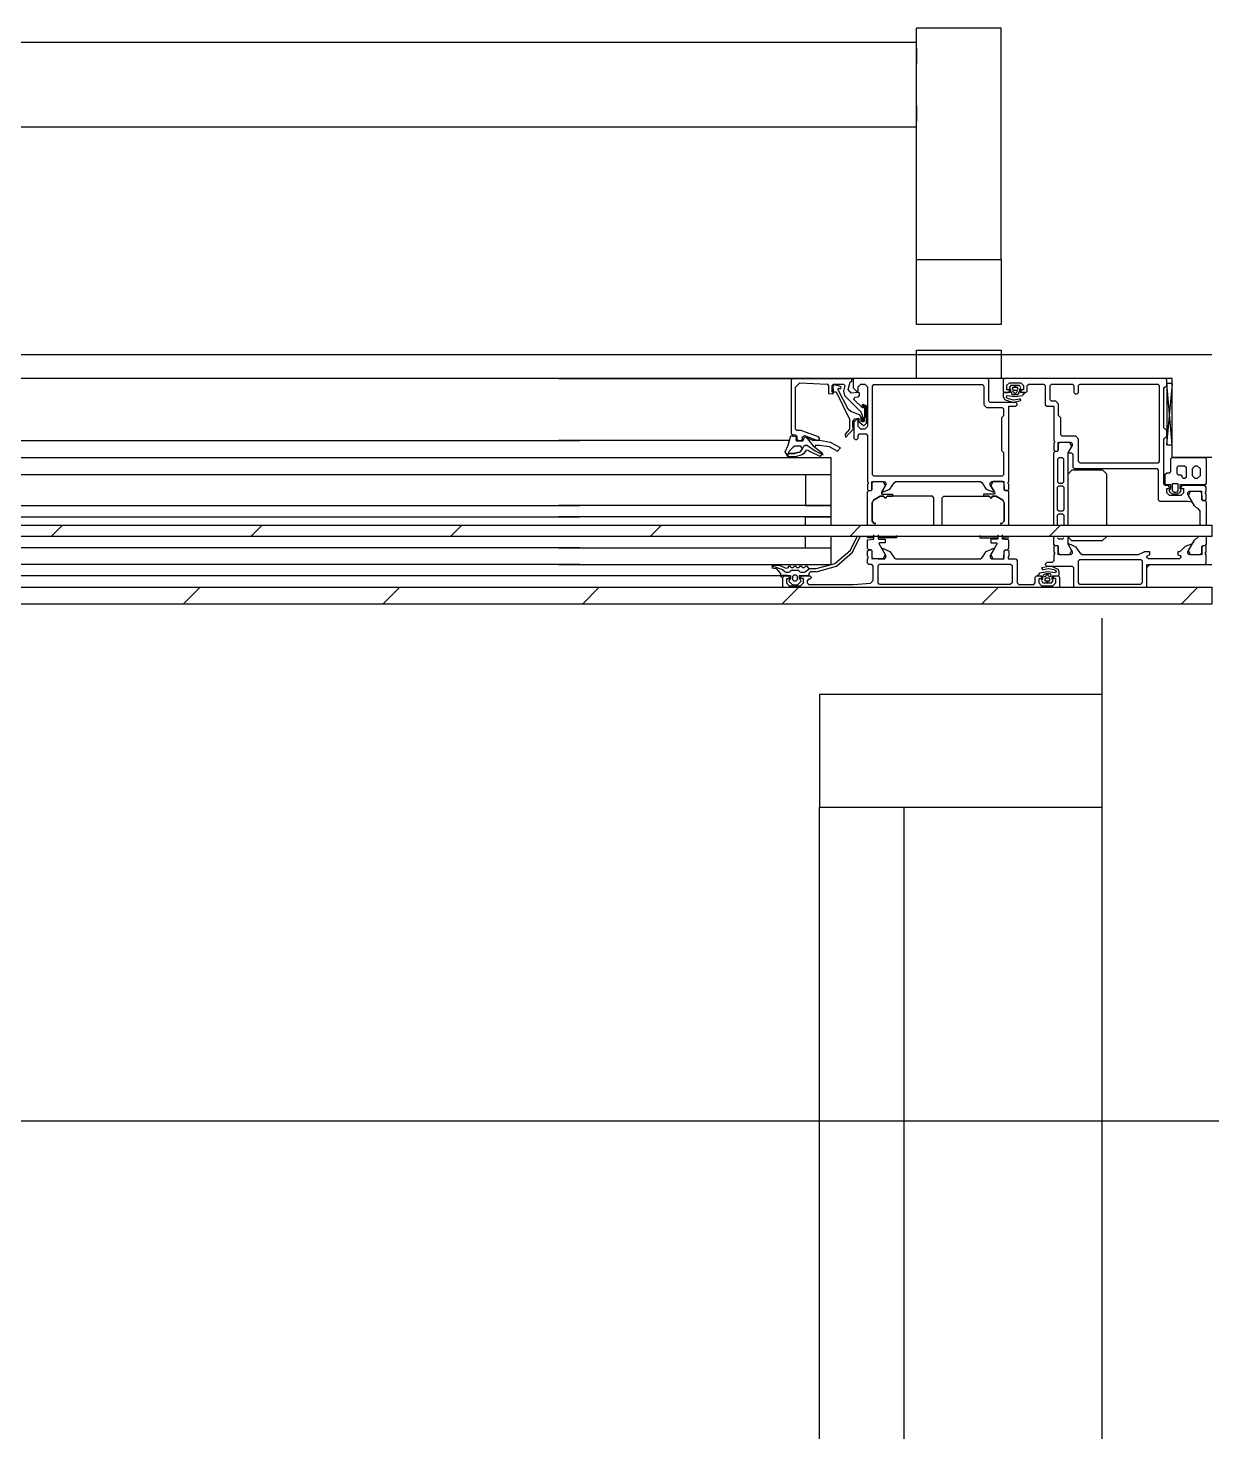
# Model space of a CAD drawing. Header units: metres. Extents: x 2.3 to 42.8, y 0.9 to 31.9.
# Drawn here: x 9.0521 to 9.2172, y 13.5045 to 13.7004 of the extents above; entities that cross this region are included whole.
import ezdxf

# ---------------------------------------------------------------- set-up
doc = ezdxf.new("R2010")
doc.units = ezdxf.units.M
for name, color, linetype in [('ARREDI', 9, 'Continuous'), ('INFISSI_VETRATE', 4, 'Continuous'), ('PARETI_STRUTTURE', 7, 'Continuous')]:
    doc.layers.add(name, color=color, linetype=linetype)

msp = doc.modelspace()

# ---------------------------------------------------------------- linework, layer by layer
at = {"layer": 'ARREDI'}
for points in [[(9.18782, 13.66804), (9.17601, 13.66804), (9.17601, 13.69832), (9.17601, 13.69945), (9.17601, 13.70014), (9.17601, 13.70038)], [(9.18782, 13.66805), (9.18782, 13.69833), (9.18782, 13.69944), (9.18782, 13.70015), (9.18782, 13.70038), (9.17602, 13.70038)], [(9.17601, 13.69839), (8.913, 13.69839)], [(9.18782, 13.68838), (9.18782, 13.68984), (9.18782, 13.69154), (9.18782, 13.69335), (9.18782, 13.69517), (9.18782, 13.69687), (9.18782, 13.69833), (9.18782, 13.69944)], [(9.17601, 13.6976), (9.17601, 13.69665), (9.17601, 13.69543)], [(9.17601, 13.68953), (9.17601, 13.68831), (9.17601, 13.68736)], [(8.91299, 13.68658), (9.17601, 13.68658)], [(9.17601, 13.65902), (9.17601, 13.66805)], [(9.18782, 13.66804), (9.18782, 13.65902)], [(9.18782, 13.65902), (9.17602, 13.65902)], [(9.17601, 13.6515), (9.17601, 13.65543)], [(9.17602, 13.65543), (9.18782, 13.65543), (9.18782, 13.6515)], [(9.21169, 13.6515), (8.57305, 13.6515)], [(9.18782, 13.6515), (9.17602, 13.6515)], [(8.9475, 13.64283), (9.12901, 13.64283)], [(8.9475, 13.64047), (9.12901, 13.64047)], [(8.9475, 13.6381), (9.12901, 13.6381)], [(8.9475, 13.63377), (9.12901, 13.63377)], [(8.9475, 13.63219), (9.12901, 13.63219)], [(9.12901, 13.62787), (8.94749, 13.62787)], [(9.12901, 13.62551), (8.94749, 13.62551)], [(9.12901, 13.62393), (8.94749, 13.62393)]]:
    msp.add_lwpolyline(points, dxfattribs=at)
at = {"layer": 'INFISSI_VETRATE'}
for points in [[(9.05531, 13.62945), (9.05688, 13.63102)], [(9.08316, 13.62945), (9.08472, 13.63102)], [(9.111, 13.62945), (9.11257, 13.63102)], [(9.13884, 13.62945), (9.14041, 13.63102)], [(9.16668, 13.62945), (9.16825, 13.63102)], [(9.19452, 13.62945), (9.19609, 13.63102)], [(9.07371, 13.62), (9.07607, 13.62236)], [(9.10155, 13.62), (9.10391, 13.62236)], [(9.12939, 13.62), (9.13175, 13.62236)], [(9.15723, 13.62), (9.15959, 13.62236)], [(9.18507, 13.62), (9.18743, 13.62236)], [(9.21291, 13.62), (9.21527, 13.62236)]]:
    msp.add_lwpolyline(points, dxfattribs=at)
at = {"layer": 'PARETI_STRUTTURE'}
for points in [[(8.56754, 13.65484), (9.21721, 13.65484)], [(9.15853, 13.6515), (9.1672, 13.6515), (8.91717, 13.6515)], [(9.15854, 13.6515), (8.92584, 13.6515), (8.91718, 13.6515)], [(9.12605, 13.6515), (9.15874, 13.6515), (9.15854, 13.6513)], [(9.15854, 13.6513), (9.15854, 13.64381)], [(9.16696, 13.6511), (9.167, 13.6511), (9.167, 13.65149), (9.15874, 13.65149)], [(9.15913, 13.65029), (9.15974, 13.65087)], [(9.15974, 13.65088), (9.16355, 13.65071)], [(9.16649, 13.64993), (9.16677, 13.65095)], [(9.16677, 13.65096), (9.16696, 13.6511)], [(9.1859, 13.6515), (9.16719, 13.6515), (9.16719, 13.65016), (9.16764, 13.64972), (9.16788, 13.64972), (9.16788, 13.65032)], [(9.1861, 13.6515), (9.1672, 13.6515)], [(9.1861, 13.6513), (9.18591, 13.65149)], [(9.1861, 13.64835), (9.1861, 13.6513)], [(9.18827, 13.6515), (9.18807, 13.6513)], [(9.18807, 13.6513), (9.18807, 13.64973)], [(9.21721, 13.64047), (9.21169, 13.64047), (9.21169, 13.6515), (9.18809, 13.6515)], [(9.21071, 13.6515), (9.18826, 13.6515)], [(9.18858, 13.65051), (9.18897, 13.6509)], [(9.18898, 13.6509), (9.19054, 13.6509)], [(9.19055, 13.6509), (9.19094, 13.65052)], [(9.21091, 13.6513), (9.21071, 13.65149)], [(9.21091, 13.65052), (9.21091, 13.65129)], [(9.15913, 13.64441), (9.15913, 13.65028)], [(9.16355, 13.65072), (9.16374, 13.65052)], [(9.16374, 13.65052), (9.16374, 13.64941)], [(9.16374, 13.6494), (9.16433, 13.64932)], [(9.16434, 13.64932), (9.16448, 13.64957), (9.16424, 13.64957), (9.16424, 13.65051)], [(9.16425, 13.65051), (9.16444, 13.65071)], [(9.16459, 13.65062), (9.16433, 13.65044)], [(9.16433, 13.65044), (9.16437, 13.64964), (9.1648, 13.64962), (9.16664, 13.64583), (9.16664, 13.64443)], [(9.16444, 13.65071), (9.16583, 13.65071)], [(9.16551, 13.65034), (9.16459, 13.65062)], [(9.16649, 13.64719), (9.16504, 13.65001)], [(9.16505, 13.65001), (9.16515, 13.65012)], [(9.16514, 13.65012), (9.16542, 13.65004)], [(9.16543, 13.65004), (9.16551, 13.65034)], [(9.16602, 13.65046), (9.16582, 13.6497)], [(9.16582, 13.6497), (9.16597, 13.64913)], [(9.16583, 13.65071), (9.16603, 13.65046)], [(9.16597, 13.64913), (9.16819, 13.6469)], [(9.1669, 13.64943), (9.16649, 13.64993)], [(9.16798, 13.64953), (9.1669, 13.64943)], [(9.16727, 13.64855), (9.1674, 13.64888)], [(9.16739, 13.64889), (9.16789, 13.64893)], [(9.16787, 13.65031), (9.16826, 13.6507)], [(9.16789, 13.64893), (9.16807, 13.64912)], [(9.16807, 13.64945), (9.16798, 13.64953)], [(9.16807, 13.64912), (9.16807, 13.64945)], [(9.16826, 13.65071), (9.16878, 13.65071)], [(9.16878, 13.65071), (9.16916, 13.65032)], [(9.16917, 13.65031), (9.16917, 13.64795)], [(9.16988, 13.65043), (9.17007, 13.65063)], [(9.16988, 13.63803), (9.16988, 13.65043)], [(9.17007, 13.65063), (9.1852, 13.65063)], [(9.18519, 13.65063), (9.18539, 13.65044)], [(9.18539, 13.65043), (9.18539, 13.64784)], [(9.18807, 13.64972), (9.18826, 13.64953)], [(9.18817, 13.64952), (9.18809, 13.64944)], [(9.1881, 13.64944), (9.1881, 13.64904), (9.18811, 13.64897)], [(9.18811, 13.64896), (9.18822, 13.64866)], [(9.18902, 13.64952), (9.18817, 13.64952)], [(9.18827, 13.64953), (9.18878, 13.64953)], [(9.18855, 13.6488), (9.18862, 13.6491)], [(9.18898, 13.64972), (9.18898, 13.64992), (9.18859, 13.64992), (9.18859, 13.65052)], [(9.18862, 13.64909), (9.18973, 13.64895), (9.19084, 13.64913)], [(9.18878, 13.64953), (9.18897, 13.64972)], [(9.18893, 13.65018), (9.18902, 13.65005)], [(9.18912, 13.65047), (9.18894, 13.65017)], [(9.1891, 13.6496), (9.18901, 13.64952)], [(9.18902, 13.65006), (9.1891, 13.64998)], [(9.1891, 13.64998), (9.1891, 13.64961)], [(9.18918, 13.6505), (9.18911, 13.65046)], [(9.19035, 13.6505), (9.18918, 13.6505)], [(9.18942, 13.64962), (9.18921, 13.64952), (9.18926, 13.64933)], [(9.18926, 13.64933), (9.18937, 13.64925)], [(9.18937, 13.64924), (9.18958, 13.64923), (9.18988, 13.64924), (9.1901, 13.64926)], [(9.18941, 13.65023), (9.18941, 13.64995)], [(9.19012, 13.65023), (9.18941, 13.65023)], [(9.18941, 13.64995), (9.18952, 13.64983)], [(9.18958, 13.64957), (9.18942, 13.64963)], [(9.18953, 13.64984), (9.19, 13.64984)], [(9.18995, 13.64957), (9.18976, 13.64924), (9.18958, 13.64957)], [(9.1901, 13.64962), (9.18995, 13.64956)], [(9.19, 13.64984), (9.19013, 13.64996)], [(9.19027, 13.64938), (9.19028, 13.64941), (9.19032, 13.64952), (9.1901, 13.64962)], [(9.1901, 13.64926), (9.19027, 13.64938)], [(9.19012, 13.64995), (9.19012, 13.65023)], [(9.19042, 13.65046), (9.19035, 13.6505)], [(9.19057, 13.65017), (9.19042, 13.65046)], [(9.19052, 13.64952), (9.19043, 13.64961)], [(9.19044, 13.64998), (9.19052, 13.65006)], [(9.19044, 13.6496), (9.19044, 13.64998)], [(9.19114, 13.64952), (9.19051, 13.64952)], [(9.19052, 13.65005), (9.19057, 13.65017)], [(9.19094, 13.65051), (9.19094, 13.64991), (9.19055, 13.64991), (9.19055, 13.64972)], [(9.19055, 13.64972), (9.19074, 13.64953)], [(9.19075, 13.64953), (9.19126, 13.64953)], [(9.19084, 13.64914), (9.19114, 13.64953)], [(9.19084, 13.64914), (9.19084, 13.64914)], [(9.19126, 13.64953), (9.19145, 13.64972)], [(9.19146, 13.65051), (9.19165, 13.65071)], [(9.19146, 13.64972), (9.19146, 13.65052)], [(9.19165, 13.65071), (9.19378, 13.65071)], [(9.19378, 13.65071), (9.19397, 13.65051)], [(9.19397, 13.65051), (9.19397, 13.64783)], [(9.19464, 13.65051), (9.19484, 13.6507)], [(9.19464, 13.6485), (9.19464, 13.6505)], [(9.19484, 13.65071), (9.19776, 13.65071)], [(9.19775, 13.65071), (9.19795, 13.65051)], [(9.19795, 13.65051), (9.19795, 13.64952)], [(9.19795, 13.64953), (9.19815, 13.64933)], [(9.19815, 13.64933), (9.19843, 13.64933)], [(9.19842, 13.64933), (9.19862, 13.64952)], [(9.19862, 13.65051), (9.19881, 13.6507)], [(9.19862, 13.64953), (9.19862, 13.65051)], [(9.19882, 13.65071), (9.20965, 13.65071)], [(9.20965, 13.65071), (9.20984, 13.65051)], [(9.20984, 13.65051), (9.20984, 13.63988)], [(9.21051, 13.65011), (9.21066, 13.65031)], [(9.21051, 13.64461), (9.21051, 13.65011)], [(9.21067, 13.65031), (9.21074, 13.65032)], [(9.21075, 13.65032), (9.2109, 13.65052)], [(9.21169, 13.64221), (9.21169, 13.65079), (9.2109, 13.65079), (9.2109, 13.64221), (9.21169, 13.64221), (9.2109, 13.65079)], [(9.21091, 13.64221), (9.2117, 13.65079)], [(9.16683, 13.64687), (9.16648, 13.64719)], [(9.16845, 13.64738), (9.16727, 13.64854)], [(9.16819, 13.64691), (9.16843, 13.64635)], [(9.16857, 13.64787), (9.1684, 13.64771)], [(9.1684, 13.6477), (9.16851, 13.64759)], [(9.16856, 13.64738), (9.16845, 13.64738)], [(9.16851, 13.64759), (9.16869, 13.64777)], [(9.16904, 13.64768), (9.16857, 13.64787)], [(9.16871, 13.64754), (9.16857, 13.64737)], [(9.16869, 13.64777), (9.16888, 13.64767)], [(9.16878, 13.64751), (9.16871, 13.64754)], [(9.16878, 13.64622), (9.16878, 13.64751)], [(9.16888, 13.64766), (9.16888, 13.64625)], [(9.16904, 13.64527), (9.16904, 13.64768)], [(9.16917, 13.64795), (9.16917, 13.64756)], [(9.16917, 13.64756), (9.16917, 13.64481)], [(9.18539, 13.64783), (9.18578, 13.64745)], [(9.18578, 13.64744), (9.18795, 13.64744)], [(9.1863, 13.64815), (9.1861, 13.64834)], [(9.18984, 13.64815), (9.1863, 13.64815)], [(9.18815, 13.64724), (9.18815, 13.64626), (9.18787, 13.64598), (9.18787, 13.64145), (9.18815, 13.64117), (9.18815, 13.63804)], [(9.18795, 13.64744), (9.18815, 13.64725)], [(9.18822, 13.64865), (9.18825, 13.64861), (9.18851, 13.64847), (9.18869, 13.64839), (9.1889, 13.64831), (9.18911, 13.64825), (9.18932, 13.64821), (9.18953, 13.6482)], [(9.18883, 13.64865), (9.18867, 13.64873), (9.18854, 13.64881)], [(9.18953, 13.64847), (9.18883, 13.64864)], [(9.18886, 13.645), (9.18886, 13.64764), (9.18984, 13.64764)], [(9.19035, 13.64861), (9.18953, 13.64847)], [(9.18953, 13.6482), (9.19057, 13.64841)], [(9.19004, 13.64795), (9.18984, 13.64815)], [(9.18984, 13.64764), (9.19003, 13.64783)], [(9.19004, 13.64783), (9.19004, 13.64795)], [(9.19045, 13.64865), (9.19035, 13.64861)], [(9.19057, 13.6484), (9.19045, 13.64865)], [(9.19397, 13.64783), (9.19417, 13.64764)], [(9.19417, 13.64764), (9.19516, 13.64764), (9.19516, 13.645)], [(9.19484, 13.64831), (9.19465, 13.6485)], [(9.19543, 13.64831), (9.19485, 13.64831)], [(9.19583, 13.64791), (9.19544, 13.6483)], [(9.19614, 13.64362), (9.19614, 13.64598), (9.19582, 13.6463), (9.19582, 13.64791)], [(9.16803, 13.64643), (9.16682, 13.64686)], [(9.16711, 13.64546), (9.1674, 13.64584)], [(9.16711, 13.64472), (9.16711, 13.64546)], [(9.16767, 13.64579), (9.16728, 13.6454)], [(9.16728, 13.64539), (9.16728, 13.64314)], [(9.1674, 13.64584), (9.16797, 13.64594), (9.16797, 13.64547)], [(9.16787, 13.6448), (9.16787, 13.64579), (9.16768, 13.64579)], [(9.16798, 13.64547), (9.16864, 13.64488)], [(9.16829, 13.64606), (9.16803, 13.64644)], [(9.16829, 13.64549), (9.16829, 13.64606)], [(9.16872, 13.64549), (9.16829, 13.64549)], [(9.16842, 13.64635), (9.16842, 13.6455)], [(9.16842, 13.6455), (9.16862, 13.6455)], [(9.16862, 13.64591), (9.16873, 13.64612)], [(9.16862, 13.6455), (9.16862, 13.64592)], [(9.16865, 13.64488), (9.16903, 13.64527)], [(9.16872, 13.64612), (9.16878, 13.64622)], [(9.16882, 13.64613), (9.16872, 13.64595)], [(9.16872, 13.64594), (9.16872, 13.64549)], [(9.16888, 13.64625), (9.16881, 13.64613)], [(9.18886, 13.64461), (9.18886, 13.645)], [(9.19516, 13.645), (9.19516, 13.64461)], [(9.15768, 13.64125), (9.15808, 13.64218), (9.15838, 13.64317)], [(9.15837, 13.64316), (9.15843, 13.64341)], [(9.15843, 13.64341), (9.15856, 13.64351)], [(9.15854, 13.64382), (9.15873, 13.64362)], [(9.15856, 13.6435), (9.15912, 13.64339)], [(9.15874, 13.64362), (9.15912, 13.64362)], [(9.15911, 13.64339), (9.15921, 13.64327)], [(9.15933, 13.64421), (9.15913, 13.64441)], [(9.15913, 13.64362), (9.15932, 13.64343)], [(9.15921, 13.64326), (9.15917, 13.6429)], [(9.15992, 13.64421), (9.15932, 13.64421)], [(9.15933, 13.64342), (9.15933, 13.64304)], [(9.15933, 13.64303), (9.15952, 13.64284)], [(9.15999, 13.6442), (9.15992, 13.64421)], [(9.15992, 13.64283), (9.16011, 13.64303)], [(9.16235, 13.64334), (9.15999, 13.6442)], [(9.16011, 13.64333), (9.16038, 13.64351)], [(9.16011, 13.64303), (9.16011, 13.64332)], [(9.1602, 13.64285), (9.16037, 13.64331)], [(9.16037, 13.64331), (9.16056, 13.64335)], [(9.16038, 13.64351), (9.16221, 13.64285)], [(9.16057, 13.64335), (9.16161, 13.6421), (9.16289, 13.64107)], [(9.16153, 13.64283), (9.16063, 13.64325)], [(9.16221, 13.64285), (9.16247, 13.64303)], [(9.16248, 13.64316), (9.16235, 13.64334)], [(9.16248, 13.64303), (9.16248, 13.64316)], [(9.16664, 13.64442), (9.16605, 13.64373)], [(9.16605, 13.64373), (9.16612, 13.64327)], [(9.16612, 13.64327), (9.16723, 13.64445)], [(9.16719, 13.64459), (9.16712, 13.64473)], [(9.16723, 13.64444), (9.16719, 13.6446)], [(9.16728, 13.64315), (9.16747, 13.64296)], [(9.16767, 13.64295), (9.16787, 13.64315)], [(9.16826, 13.64441), (9.16787, 13.6448)], [(9.16787, 13.64354), (9.16806, 13.64374)], [(9.16787, 13.64315), (9.16787, 13.64354)], [(9.16807, 13.64374), (9.16897, 13.64374)], [(9.16878, 13.64441), (9.16826, 13.64441)], [(9.16917, 13.6448), (9.16878, 13.64441)], [(9.16897, 13.64374), (9.16917, 13.64355)], [(9.16917, 13.64354), (9.16917, 13.63713)], [(9.18886, 13.64283), (9.18886, 13.64461)], [(9.19516, 13.64461), (9.19516, 13.64283)], [(9.19634, 13.64342), (9.19614, 13.64362)], [(9.19823, 13.64342), (9.19634, 13.64342)], [(9.19862, 13.64303), (9.19823, 13.64342)], [(9.19862, 13.63988), (9.19862, 13.64303)], [(9.21051, 13.64303), (9.21066, 13.64322)], [(9.21051, 13.63672), (9.21051, 13.64303)], [(9.21067, 13.64442), (9.21052, 13.64461)], [(9.21067, 13.64322), (9.21074, 13.64323)], [(9.21075, 13.6444), (9.21068, 13.64442)], [(9.21091, 13.64421), (9.21075, 13.6444)], [(9.21075, 13.64324), (9.2109, 13.64343)], [(9.21091, 13.64343), (9.21091, 13.64421)], [(9.15827, 13.64283), (9.12605, 13.64283)], [(9.1581, 13.64055), (9.15768, 13.64125)], [(9.15826, 13.64136), (9.15809, 13.64104)], [(9.159, 13.64055), (9.1581, 13.64055), (9.1581, 13.64104), (9.1581, 13.64102), (9.15896, 13.64102), (9.1581, 13.64102)], [(9.15882, 13.64192), (9.15826, 13.64136)], [(9.15901, 13.64202), (9.15882, 13.64192)], [(9.15895, 13.64102), (9.15906, 13.64103), (9.15895, 13.64102)], [(9.15987, 13.64202), (9.15901, 13.64202)], [(9.15968, 13.64122), (9.15905, 13.64104), (9.15968, 13.64122)], [(9.15916, 13.64291), (9.15928, 13.64277)], [(9.15928, 13.64278), (9.16009, 13.64278)], [(9.15952, 13.64283), (9.15991, 13.64283)], [(9.15968, 13.64122), (9.15987, 13.64134)], [(9.16009, 13.64168), (9.15986, 13.64202)], [(9.15987, 13.64134), (9.16009, 13.64168), (9.1603, 13.64205)], [(9.16009, 13.64278), (9.1602, 13.64286)], [(9.16063, 13.64146), (9.16022, 13.64098)], [(9.1603, 13.64205), (9.16048, 13.64216)], [(9.16048, 13.64216), (9.16073, 13.64216)], [(9.16096, 13.64142), (9.16063, 13.64146)], [(9.16073, 13.64216), (9.16082, 13.64214)], [(9.16082, 13.64214), (9.16185, 13.64139), (9.16299, 13.64081)], [(9.16111, 13.64127), (9.16096, 13.64142)], [(9.16257, 13.64058), (9.16111, 13.64128)], [(9.16247, 13.64283), (9.16154, 13.64283)], [(9.16186, 13.64186), (9.16198, 13.64221)], [(9.16199, 13.6422), (9.16247, 13.6422)], [(9.16539, 13.64182), (9.16402, 13.64257), (9.16247, 13.64284)], [(9.16247, 13.6422), (9.1638, 13.64198), (9.16499, 13.64133)], [(9.16289, 13.64107), (9.16257, 13.64059)], [(9.165, 13.64133), (9.16539, 13.64183)], [(9.16748, 13.64295), (9.16767, 13.64295)], [(9.18886, 13.64244), (9.18886, 13.64283)], [(9.18886, 13.63712), (9.18886, 13.64244)], [(9.19523, 13.64255), (9.19515, 13.64244)], [(9.19516, 13.64283), (9.19524, 13.64272)], [(9.19516, 13.64244), (9.19516, 13.64147)], [(9.19516, 13.64146), (9.19528, 13.64134)], [(9.19516, 13.64114), (9.19536, 13.64133)], [(9.19516, 13.63102), (9.19516, 13.64113)], [(9.19523, 13.64273), (9.19523, 13.64255)], [(9.19528, 13.64134), (9.19566, 13.64134)], [(9.19536, 13.64133), (9.19568, 13.64133)], [(9.19566, 13.64134), (9.19579, 13.64147)], [(9.19568, 13.64133), (9.1958, 13.64146)], [(9.19578, 13.64146), (9.19578, 13.64255), (9.19751, 13.6426)], [(9.19578, 13.64255), (9.19582, 13.64259)], [(9.1958, 13.6424), (9.19599, 13.64259)], [(9.1958, 13.64145), (9.1958, 13.6424)], [(9.19599, 13.64259), (9.19737, 13.64259)], [(9.19712, 13.64109), (9.19709, 13.64099)], [(9.19764, 13.64199), (9.19712, 13.64109)], [(9.19771, 13.6424), (9.19771, 13.64212), (9.19717, 13.64118)], [(9.19717, 13.64118), (9.19721, 13.64109)], [(9.19722, 13.6411), (9.19763, 13.6411)], [(9.19736, 13.64259), (9.19764, 13.642)], [(9.19752, 13.6426), (9.19771, 13.6424)], [(9.19764, 13.6411), (9.19783, 13.64091)], [(9.12605, 13.64046), (9.16405, 13.64046), (9.16405, 13.63101)], [(9.1581, 13.64055), (9.1581, 13.64055)], [(9.15913, 13.64057), (9.15899, 13.64055)], [(9.15999, 13.64082), (9.15913, 13.64057)], [(9.16022, 13.64097), (9.15999, 13.64082)], [(9.19586, 13.64043), (9.19567, 13.64024)], [(9.19567, 13.64023), (9.19567, 13.63708)], [(9.19637, 13.64043), (9.19586, 13.64043)], [(9.19657, 13.64023), (9.19638, 13.64043)], [(9.19657, 13.63708), (9.19657, 13.64024)], [(9.19709, 13.64099), (9.19709, 13.63102)], [(9.19783, 13.6409), (9.19783, 13.6391)], [(9.19783, 13.63909), (9.19803, 13.6389)], [(9.19882, 13.63968), (9.19862, 13.63988)], [(9.20965, 13.63968), (9.19881, 13.63968)], [(9.20984, 13.63988), (9.20965, 13.63969)], [(9.2115, 13.64029), (9.21169, 13.64047)], [(9.2115, 13.63852), (9.2115, 13.6403)], [(9.21169, 13.64047), (9.21622, 13.64047)], [(9.21236, 13.63909), (9.21254, 13.63929)], [(9.21236, 13.63819), (9.21236, 13.63909)], [(9.21254, 13.63929), (9.21342, 13.63929)], [(9.21341, 13.63929), (9.21362, 13.63912)], [(9.21362, 13.63913), (9.21362, 13.63767)], [(9.21449, 13.6389), (9.21488, 13.63929)], [(9.21488, 13.63929), (9.21516, 13.63929)], [(9.21516, 13.63929), (9.21555, 13.6389)], [(9.21622, 13.64047), (9.21642, 13.64029)], [(9.21642, 13.64029), (9.21642, 13.63686)], [(9.16051, 13.6381), (9.16051, 13.63376), (9.16405, 13.63376), (9.12605, 13.63376)], [(9.12605, 13.6381), (9.16405, 13.6381)], [(9.16917, 13.63712), (9.16925, 13.63701)], [(9.16979, 13.63599), (9.16979, 13.63707), (9.17153, 13.63713)], [(9.16979, 13.63708), (9.16983, 13.63712)], [(9.1698, 13.63692), (9.17, 13.63712)], [(9.17007, 13.63783), (9.16988, 13.63803)], [(9.17, 13.63712), (9.17137, 13.63712)], [(9.18795, 13.63783), (9.17008, 13.63783)], [(9.17137, 13.63712), (9.17165, 13.63652)], [(9.17153, 13.63712), (9.17173, 13.63693)], [(9.17292, 13.63699), (9.1731, 13.63713)], [(9.17311, 13.63712), (9.18491, 13.63712)], [(9.18492, 13.63712), (9.18511, 13.63699)], [(9.1863, 13.63693), (9.18649, 13.63712)], [(9.18666, 13.63712), (9.18638, 13.63652)], [(9.18649, 13.63712), (9.18819, 13.63712), (9.18823, 13.63599)], [(9.18803, 13.63712), (9.18665, 13.63712)], [(9.18815, 13.63803), (9.18795, 13.63784)], [(9.18822, 13.63692), (9.18803, 13.63712)], [(9.18819, 13.63712), (9.18823, 13.63708)], [(9.18878, 13.63702), (9.18886, 13.63713)], [(9.19768, 13.6387), (9.19709, 13.6381)], [(9.19709, 13.63811), (9.19709, 13.63103)], [(9.20197, 13.6387), (9.19768, 13.6387)], [(9.19803, 13.6389), (9.20953, 13.6389)], [(9.20256, 13.63811), (9.20198, 13.63871)], [(9.20256, 13.63102), (9.20256, 13.63811)], [(9.20953, 13.6389), (9.20972, 13.6387)], [(9.20973, 13.6387), (9.20973, 13.63456)], [(9.21071, 13.63813), (9.2109, 13.63831)], [(9.21071, 13.63677), (9.21071, 13.63813)], [(9.21091, 13.63831), (9.21134, 13.63831)], [(9.21134, 13.63831), (9.2115, 13.63851)], [(9.21254, 13.63799), (9.21236, 13.63819)], [(9.21286, 13.63799), (9.21254, 13.63799)], [(9.21307, 13.63783), (9.21286, 13.638)], [(9.21307, 13.63771), (9.21307, 13.63783)], [(9.21325, 13.63752), (9.21307, 13.63771)], [(9.21341, 13.63752), (9.21324, 13.63752)], [(9.21362, 13.63768), (9.21341, 13.63751)], [(9.21449, 13.63791), (9.21449, 13.6389)], [(9.21488, 13.63752), (9.21449, 13.63791)], [(9.21516, 13.63752), (9.21488, 13.63752)], [(9.21555, 13.63791), (9.21516, 13.63752)], [(9.21555, 13.6389), (9.21555, 13.63791)], [(9.16925, 13.63684), (9.16917, 13.63673)], [(9.16917, 13.63673), (9.16917, 13.636)], [(9.16917, 13.63599), (9.16929, 13.63587)], [(9.16917, 13.63566), (9.16936, 13.63586)], [(9.16917, 13.63102), (9.16917, 13.63566)], [(9.16925, 13.63702), (9.16925, 13.63684)], [(9.16929, 13.63587), (9.16968, 13.63587)], [(9.16937, 13.63586), (9.16969, 13.63586)], [(9.16967, 13.63587), (9.1698, 13.636)], [(9.16968, 13.63586), (9.16981, 13.63599)], [(9.1698, 13.63598), (9.1698, 13.63692)], [(9.17113, 13.63561), (9.1711, 13.63552)], [(9.1711, 13.63552), (9.1711, 13.63543)], [(9.1711, 13.63543), (9.17118, 13.63535)], [(9.17164, 13.63652), (9.17113, 13.63562)], [(9.17118, 13.63571), (9.17124, 13.63563)], [(9.17118, 13.63535), (9.17268, 13.63535)], [(9.17173, 13.63693), (9.17173, 13.63665), (9.17119, 13.63571)], [(9.17124, 13.63563), (9.17228, 13.63606), (9.17292, 13.63699)], [(9.17267, 13.63535), (9.17267, 13.63503)], [(9.18511, 13.63699), (9.18574, 13.63606), (9.18679, 13.63563)], [(9.18685, 13.63535), (9.18535, 13.63535)], [(9.18535, 13.63535), (9.18535, 13.63503)], [(9.18684, 13.63571), (9.1863, 13.63665), (9.1863, 13.63693)], [(9.18638, 13.63652), (9.18689, 13.63562)], [(9.18679, 13.63563), (9.18684, 13.63571)], [(9.18693, 13.63543), (9.18684, 13.63535)], [(9.1869, 13.63561), (9.18693, 13.63552)], [(9.18693, 13.63552), (9.18693, 13.63543)], [(9.18822, 13.63598), (9.18822, 13.63692)], [(9.18834, 13.63586), (9.18822, 13.63599)], [(9.18823, 13.63599), (9.18836, 13.63587)], [(9.18866, 13.63586), (9.18834, 13.63586)], [(9.18835, 13.63587), (9.18874, 13.63587)], [(9.18886, 13.63566), (9.18866, 13.63586)], [(9.18874, 13.63587), (9.18886, 13.636)], [(9.18886, 13.63673), (9.18877, 13.63684)], [(9.18878, 13.63684), (9.18878, 13.63702)], [(9.18886, 13.63599), (9.18886, 13.63673)], [(9.18886, 13.63102), (9.18886, 13.63566)], [(9.19567, 13.63708), (9.19586, 13.63689)], [(9.19567, 13.6363), (9.19586, 13.63649)], [(9.19567, 13.63319), (9.19567, 13.6363)], [(9.19586, 13.63689), (9.19638, 13.63689)], [(9.19586, 13.63649), (9.19638, 13.63649)], [(9.19637, 13.63689), (9.19657, 13.63708)], [(9.19637, 13.63649), (9.19657, 13.6363)], [(9.19657, 13.6363), (9.19657, 13.63319)], [(9.21071, 13.63653), (9.21051, 13.63671)], [(9.21083, 13.63665), (9.2107, 13.63676)], [(9.2111, 13.63653), (9.21071, 13.63653)], [(9.21115, 13.63665), (9.21083, 13.63665)], [(9.21091, 13.63555), (9.21091, 13.63615), (9.21129, 13.63615), (9.21129, 13.63634)], [(9.2113, 13.63516), (9.21091, 13.63555)], [(9.2113, 13.63634), (9.21111, 13.63653)], [(9.21146, 13.63664), (9.21115, 13.63665)], [(9.21126, 13.63586), (9.21134, 13.63604)], [(9.21144, 13.63555), (9.21126, 13.63585)], [(9.21287, 13.63516), (9.2113, 13.63516)], [(9.21135, 13.63604), (9.21146, 13.63615)], [(9.21178, 13.63535), (9.21143, 13.63555)], [(9.21146, 13.63616), (9.21146, 13.63664)], [(9.21173, 13.63579), (9.21173, 13.63685)], [(9.21173, 13.63685), (9.21244, 13.63685)], [(9.21193, 13.63559), (9.21173, 13.63578)], [(9.21236, 13.63535), (9.21178, 13.63535)], [(9.21224, 13.63559), (9.21193, 13.63559)], [(9.21244, 13.63579), (9.21225, 13.63559)], [(9.2127, 13.63555), (9.21236, 13.63535)], [(9.21244, 13.63685), (9.21244, 13.63578)], [(9.21288, 13.63586), (9.2127, 13.63555)], [(9.21303, 13.63665), (9.21272, 13.63664)], [(9.21272, 13.63664), (9.21272, 13.63615)], [(9.21272, 13.63615), (9.21281, 13.63604)], [(9.21281, 13.63603), (9.21288, 13.63587)], [(9.21287, 13.63634), (9.21287, 13.63614), (9.21326, 13.63614), (9.21326, 13.63555)], [(9.21307, 13.63653), (9.21288, 13.63634)], [(9.21327, 13.63555), (9.21288, 13.63516)], [(9.21626, 13.63665), (9.21302, 13.63665)], [(9.21622, 13.63653), (9.21307, 13.63653)], [(9.21386, 13.63556), (9.21405, 13.63576)], [(9.2144, 13.63434), (9.21386, 13.63529), (9.21386, 13.63556)], [(9.21394, 13.63514), (9.21422, 13.63574)], [(9.21477, 13.63371), (9.21395, 13.63514)], [(9.21406, 13.63576), (9.21575, 13.63576), (9.21579, 13.63462)], [(9.21422, 13.63574), (9.21559, 13.63574)], [(9.21559, 13.63574), (9.21578, 13.63555)], [(9.21575, 13.63576), (9.21579, 13.63572)], [(9.21578, 13.63555), (9.21578, 13.6346)], [(9.21642, 13.63634), (9.21622, 13.63653)], [(9.21642, 13.63686), (9.21625, 13.63665)], [(9.21634, 13.63564), (9.21642, 13.63575)], [(9.21634, 13.63546), (9.21634, 13.63564)], [(9.21642, 13.63535), (9.21634, 13.63546)], [(9.21642, 13.63575), (9.21642, 13.63633)], [(9.21642, 13.63462), (9.21642, 13.63536)], [(9.1698, 13.63157), (9.1698, 13.63416), (9.1698, 13.63157)], [(9.17153, 13.63492), (9.17153, 13.63484), (9.17153, 13.63492)], [(9.17177, 13.63484), (9.17177, 13.63492), (9.17177, 13.63484)], [(9.17822, 13.63504), (9.17189, 13.63504), (9.17267, 13.63504)], [(9.17842, 13.63484), (9.17823, 13.63504)], [(9.17842, 13.63102), (9.17842, 13.63484)], [(9.1796, 13.63484), (9.1798, 13.63504)], [(9.1796, 13.63102), (9.1796, 13.63484)], [(9.1798, 13.63504), (9.18613, 13.63504), (9.18536, 13.63504)], [(9.18626, 13.63484), (9.18626, 13.63492), (9.18626, 13.63484)], [(9.18649, 13.63492), (9.18649, 13.63484), (9.18649, 13.63492)], [(9.18823, 13.63157), (9.18823, 13.63416), (9.18823, 13.63157)], [(9.19586, 13.63299), (9.19567, 13.63318)], [(9.19657, 13.63319), (9.19638, 13.63299)], [(9.20973, 13.63456), (9.20992, 13.63437)], [(9.20992, 13.63437), (9.21384, 13.63437)], [(9.21384, 13.63437), (9.21391, 13.63436)], [(9.21391, 13.63436), (9.21435, 13.63426)], [(9.21435, 13.63426), (9.21441, 13.63435)], [(9.215, 13.63348), (9.21477, 13.63371)], [(9.21535, 13.63329), (9.215, 13.63348)], [(9.21555, 13.63295), (9.21534, 13.63329)], [(9.21578, 13.6346), (9.2159, 13.63448)], [(9.2158, 13.63462), (9.21591, 13.6345)], [(9.2159, 13.63448), (9.21622, 13.63448)], [(9.21591, 13.6345), (9.2163, 13.6345)], [(9.21622, 13.63448), (9.21641, 13.63429)], [(9.2163, 13.6345), (9.21643, 13.63463)], [(9.21642, 13.63429), (9.21642, 13.63102)], [(9.16051, 13.63102), (9.16051, 13.63219), (9.16405, 13.63219), (9.12605, 13.63219)], [(9.17035, 13.63126), (9.17011, 13.63126), (9.17035, 13.63126)], [(9.18767, 13.63126), (9.18791, 13.63126), (9.18767, 13.63126)], [(9.19567, 13.6324), (9.19586, 13.63259)], [(9.19567, 13.63102), (9.19567, 13.6324)], [(9.19637, 13.63299), (9.19586, 13.63299)], [(9.19586, 13.6326), (9.19638, 13.6326)], [(9.19637, 13.6326), (9.19657, 13.6324)], [(9.19657, 13.6324), (9.19657, 13.63102)], [(9.21555, 13.63102), (9.21555, 13.63295)], [(8.90221, 13.63102), (9.2172, 13.63102)], [(9.21721, 13.62945), (8.90222, 13.62945)], [(9.16405, 13.62945), (9.16405, 13.6255), (9.12605, 13.6255)], [(9.16051, 13.62786), (9.16051, 13.62944)], [(9.16771, 13.62945), (9.16672, 13.62745)], [(9.16708, 13.62727), (9.16815, 13.62945)], [(9.16917, 13.62776), (9.16917, 13.6289), (9.16918, 13.62894), (9.16921, 13.62897), (9.16925, 13.62897), (9.16996, 13.62904), (9.17, 13.62905), (9.17003, 13.62908), (9.17003, 13.62912), (9.17003, 13.62966)], [(9.16997, 13.62931), (9.16995, 13.62927), (9.16993, 13.62924), (9.16988, 13.62923), (9.16925, 13.62923), (9.1692, 13.62924), (9.16918, 13.62927), (9.16918, 13.62931)], [(9.17067, 13.62966), (9.17067, 13.62915), (9.17068, 13.62911), (9.17071, 13.62908), (9.17075, 13.62907), (9.17157, 13.62907), (9.17161, 13.62907), (9.17164, 13.62904), (9.17165, 13.629), (9.17165, 13.62864), (9.17164, 13.62859), (9.17161, 13.62857), (9.17157, 13.62857), (9.17082, 13.62857)], [(9.17319, 13.62923), (9.17081, 13.62923), (9.17077, 13.62924), (9.17074, 13.62927), (9.17073, 13.62931)], [(9.17319, 13.62955), (9.17319, 13.62923)], [(9.18484, 13.62955), (9.18484, 13.62923)], [(9.18484, 13.62923), (9.18721, 13.62923), (9.18726, 13.62924), (9.18728, 13.62927), (9.1873, 13.62931)], [(9.18736, 13.62966), (9.18736, 13.62915), (9.18735, 13.62911), (9.18732, 13.62908), (9.18728, 13.62907), (9.18646, 13.62907), (9.18641, 13.62907), (9.18639, 13.62904), (9.18637, 13.629), (9.18637, 13.62864), (9.18639, 13.62859), (9.18641, 13.62857), (9.18646, 13.62857), (9.18721, 13.62857)], [(9.18886, 13.62776), (9.18886, 13.6289), (9.18884, 13.62894), (9.18881, 13.62897), (9.18877, 13.62897), (9.18806, 13.62904), (9.18802, 13.62905), (9.188, 13.62908), (9.188, 13.62912), (9.188, 13.62966)], [(9.18806, 13.62931), (9.18807, 13.62927), (9.1881, 13.62924), (9.18814, 13.62923), (9.18878, 13.62923), (9.18882, 13.62924), (9.18885, 13.62927), (9.18886, 13.62931)], [(9.19516, 13.62835), (9.19516, 13.62945)], [(9.19657, 13.62925), (9.19638, 13.62905)], [(9.19709, 13.62945), (9.19709, 13.62849)], [(9.19709, 13.62945), (9.19767, 13.62885)], [(9.20197, 13.62886), (9.20255, 13.62945)], [(9.215, 13.62915), (9.21535, 13.62935)], [(9.21642, 13.62945), (9.21642, 13.62835)], [(9.21721, 13.63102), (9.21721, 13.62945)], [(9.12605, 13.62786), (9.16405, 13.62786)], [(9.16673, 13.62744), (9.16463, 13.62562), (9.16195, 13.62491)], [(9.16937, 13.62756), (9.16917, 13.62775)], [(9.16917, 13.62743), (9.16929, 13.62754)], [(9.16917, 13.62669), (9.16917, 13.62743)], [(9.16929, 13.62755), (9.16968, 13.62755)], [(9.16968, 13.62756), (9.16937, 13.62756)], [(9.16967, 13.62755), (9.1698, 13.62744)], [(9.1698, 13.62744), (9.16968, 13.62755)], [(9.16979, 13.62743), (9.16979, 13.62635), (9.17153, 13.62629)], [(9.1698, 13.6265), (9.1698, 13.62744)], [(9.17082, 13.62856), (9.17075, 13.62844)], [(9.17076, 13.62844), (9.17164, 13.6269)], [(9.17118, 13.62771), (9.17124, 13.6278)], [(9.17173, 13.62649), (9.17173, 13.62677), (9.17119, 13.62772)], [(9.17124, 13.62779), (9.17228, 13.62736), (9.17292, 13.62643)], [(9.18511, 13.62643), (9.18574, 13.62736), (9.18679, 13.6278)], [(9.18684, 13.62771), (9.1863, 13.62677), (9.1863, 13.62649)], [(9.18727, 13.62844), (9.18638, 13.6269)], [(9.18649, 13.6263), (9.18819, 13.6263), (9.18823, 13.62744)], [(9.18679, 13.62779), (9.18684, 13.62771)], [(9.1872, 13.62856), (9.18727, 13.62844)], [(9.18822, 13.62744), (9.18835, 13.62755)], [(9.18822, 13.6265), (9.18822, 13.62744)], [(9.18823, 13.62743), (9.18836, 13.62754)], [(9.18834, 13.62756), (9.18866, 13.62756)], [(9.18835, 13.62755), (9.18874, 13.62755)], [(9.18866, 13.62756), (9.18885, 13.62775)], [(9.18874, 13.62755), (9.18886, 13.62744)], [(9.18886, 13.62743), (9.18886, 13.6267)], [(9.19528, 13.62814), (9.19515, 13.62803)], [(9.19536, 13.62815), (9.19516, 13.62835)], [(9.19516, 13.62802), (9.19516, 13.62729)], [(9.19566, 13.62814), (9.19527, 13.62814)], [(9.19568, 13.62815), (9.19536, 13.62815)], [(9.19578, 13.62802), (9.19565, 13.62813)], [(9.19586, 13.62905), (9.19567, 13.62925)], [(9.19579, 13.62803), (9.19567, 13.62815)], [(9.19752, 13.62689), (9.19578, 13.62693), (9.19578, 13.62803)], [(9.19579, 13.62709), (9.19579, 13.62803)], [(9.19637, 13.62905), (9.19586, 13.62905)], [(9.19709, 13.62849), (9.19712, 13.62839)], [(9.19711, 13.62839), (9.19763, 13.62749)], [(9.19722, 13.62838), (9.19717, 13.6283)], [(9.19717, 13.6283), (9.19771, 13.62736), (9.19771, 13.62708)], [(9.19891, 13.62702), (9.19827, 13.62795), (9.19723, 13.62839)], [(9.19763, 13.62749), (9.19736, 13.6269)], [(9.19768, 13.62886), (9.20197, 13.62886)], [(9.21282, 13.62738), (9.21266, 13.62729)], [(9.21435, 13.62838), (9.21346, 13.62806), (9.21282, 13.62738)], [(9.21386, 13.62708), (9.21386, 13.62736), (9.2144, 13.62831)], [(9.21394, 13.62749), (9.21476, 13.62892)], [(9.21422, 13.62689), (9.21394, 13.62749)], [(9.2158, 13.62802), (9.2158, 13.62694), (9.21406, 13.62688)], [(9.2144, 13.6283), (9.21435, 13.62839)], [(9.21477, 13.62892), (9.21501, 13.62915)], [(9.21578, 13.62803), (9.21578, 13.62709)], [(9.2159, 13.62815), (9.21579, 13.62804)], [(9.21591, 13.62814), (9.2158, 13.62801)], [(9.21622, 13.62815), (9.2159, 13.62815)], [(9.2163, 13.62814), (9.21591, 13.62814)], [(9.21642, 13.62835), (9.21622, 13.62815)], [(9.21642, 13.62802), (9.21629, 13.62815)], [(9.21642, 13.62728), (9.21642, 13.62802)], [(9.15578, 13.62536), (9.15589, 13.6253)], [(9.15588, 13.62539), (9.15585, 13.62509)], [(9.15693, 13.62539), (9.15587, 13.62539)], [(9.15783, 13.62497), (9.15693, 13.62539)], [(9.16199, 13.62452), (9.16486, 13.6253), (9.16708, 13.62727)], [(9.16925, 13.62658), (9.16917, 13.6267)], [(9.16917, 13.6263), (9.16925, 13.62641)], [(9.16917, 13.62571), (9.16917, 13.6263)], [(9.16937, 13.62551), (9.16917, 13.6257)], [(9.16925, 13.6264), (9.16925, 13.62659)], [(9.16976, 13.62551), (9.16937, 13.62551)], [(9.16996, 13.62531), (9.16976, 13.62551)], [(9.16979, 13.62634), (9.16983, 13.6263)], [(9.17, 13.6263), (9.16981, 13.6265)], [(9.17137, 13.6263), (9.16999, 13.6263)], [(9.17067, 13.62539), (9.17086, 13.62559)], [(9.17067, 13.62295), (9.17067, 13.6254)], [(9.17086, 13.62559), (9.18913, 13.62559)], [(9.17164, 13.6269), (9.17137, 13.62631)], [(9.17153, 13.6263), (9.17173, 13.62649)], [(9.17292, 13.62643), (9.1731, 13.6263)], [(9.17311, 13.6263), (9.18493, 13.6263)], [(9.18492, 13.6263), (9.1851, 13.62644)], [(9.1863, 13.62649), (9.18649, 13.6263)], [(9.18638, 13.6269), (9.18666, 13.62631)], [(9.18666, 13.6263), (9.18803, 13.6263)], [(9.18803, 13.6263), (9.18822, 13.6265)], [(9.18819, 13.6263), (9.18823, 13.62634)], [(9.18886, 13.62669), (9.18877, 13.62658)], [(9.18878, 13.62658), (9.18878, 13.6264)], [(9.18878, 13.6264), (9.18886, 13.62629)], [(9.18886, 13.6263), (9.18984, 13.6263)], [(9.18913, 13.62559), (9.18933, 13.62539)], [(9.18933, 13.62539), (9.18933, 13.62295)], [(9.18984, 13.6263), (9.19003, 13.6261)], [(9.19004, 13.6261), (9.19004, 13.62295)], [(9.19397, 13.62563), (9.19397, 13.62552)], [(9.19397, 13.62551), (9.19417, 13.62531)], [(9.19417, 13.62582), (9.19398, 13.62563)], [(9.19496, 13.62582), (9.19417, 13.62582)], [(9.19516, 13.62602), (9.19496, 13.62583)], [(9.19523, 13.627), (9.19515, 13.62688)], [(9.19516, 13.62728), (9.19524, 13.62717)], [(9.19516, 13.62689), (9.19516, 13.62603)], [(9.19523, 13.62717), (9.19523, 13.62699)], [(9.19583, 13.62689), (9.19578, 13.62693)], [(9.19599, 13.62689), (9.1958, 13.62709)], [(9.19736, 13.62689), (9.19598, 13.62689)], [(9.19771, 13.62708), (9.19752, 13.62689)], [(9.19858, 13.62602), (9.19878, 13.62622)], [(9.19858, 13.62295), (9.19858, 13.62602)], [(9.19878, 13.62622), (9.20728, 13.62622)], [(9.19909, 13.62689), (9.19891, 13.62703)], [(9.20692, 13.62689), (9.19909, 13.62689)], [(9.20701, 13.62691), (9.20693, 13.62689)], [(9.20771, 13.62726), (9.20701, 13.62691)], [(9.20728, 13.62622), (9.20748, 13.62602)], [(9.20748, 13.62602), (9.20748, 13.62295)], [(9.2078, 13.62728), (9.20772, 13.62727)], [(9.20854, 13.62728), (9.20781, 13.62728)], [(9.20815, 13.62662), (9.20829, 13.6268)], [(9.20815, 13.62649), (9.20815, 13.62662)], [(9.20835, 13.6263), (9.20815, 13.62649)], [(9.20815, 13.62512), (9.20854, 13.62551)], [(9.20815, 13.62236), (9.20815, 13.62551), (9.21721, 13.62551)], [(9.20828, 13.62681), (9.20855, 13.62689)], [(9.21268, 13.6263), (9.20834, 13.6263)], [(9.20854, 13.62689), (9.20854, 13.62728)], [(9.20854, 13.62551), (9.21622, 13.62551)], [(9.21265, 13.62728), (9.21248, 13.62728)], [(9.21248, 13.62728), (9.21248, 13.62689)], [(9.21248, 13.62689), (9.21274, 13.6268)], [(9.21288, 13.62649), (9.21268, 13.6263)], [(9.21274, 13.62681), (9.21288, 13.62663)], [(9.21288, 13.62662), (9.21288, 13.6265)], [(9.21406, 13.62689), (9.21386, 13.62708)], [(9.21559, 13.62689), (9.21421, 13.62689)], [(9.21578, 13.62709), (9.21559, 13.62689)], [(9.2158, 13.62694), (9.21575, 13.62689)], [(9.21622, 13.62551), (9.21642, 13.6257)], [(9.21634, 13.62717), (9.21642, 13.62729)], [(9.21634, 13.627), (9.21634, 13.62718)], [(9.21642, 13.62689), (9.21634, 13.627)], [(9.21642, 13.62571), (9.21642, 13.62689)], [(9.15709, 13.62394), (9.12605, 13.62394)], [(9.15584, 13.62508), (9.15641, 13.62497)], [(9.15589, 13.6253), (9.15625, 13.62522)], [(9.15625, 13.62522), (9.15729, 13.62485)], [(9.15641, 13.62497), (9.15705, 13.62426)], [(9.15705, 13.62426), (9.15709, 13.62385)], [(9.15708, 13.62384), (9.15724, 13.6237)], [(9.15724, 13.6237), (9.15724, 13.62402), (9.15803, 13.62402)], [(9.15729, 13.62484), (9.15769, 13.62449)], [(9.15736, 13.62374), (9.15755, 13.62393)], [(9.15736, 13.62236), (9.15736, 13.62373)], [(9.15755, 13.62394), (9.15807, 13.62394)], [(9.15769, 13.62449), (9.15782, 13.62445)], [(9.15782, 13.62445), (9.15821, 13.62445)], [(9.1581, 13.62508), (9.15783, 13.62498)], [(9.15826, 13.62374), (9.15826, 13.62354), (9.15787, 13.62354), (9.15787, 13.62295)], [(9.15803, 13.62401), (9.15842, 13.62401)], [(9.15807, 13.62394), (9.15826, 13.62374)], [(9.1581, 13.62523), (9.1581, 13.62508)], [(9.15842, 13.62527), (9.15811, 13.62523)], [(9.15826, 13.62338), (9.15818, 13.62317)], [(9.15821, 13.62445), (9.15838, 13.62454)], [(9.1583, 13.62338), (9.15826, 13.62338)], [(9.15842, 13.6235), (9.1583, 13.62338)], [(9.15838, 13.62455), (9.15843, 13.62463)], [(9.1585, 13.62504), (9.15842, 13.62527)], [(9.15842, 13.62401), (9.15842, 13.6235)], [(9.15843, 13.62462), (9.1586, 13.62472)], [(9.15881, 13.62504), (9.1585, 13.62504)], [(9.1586, 13.62472), (9.15948, 13.62472)], [(9.15874, 13.6239), (9.15893, 13.62409)], [(9.15874, 13.62338), (9.15874, 13.6239)], [(9.15893, 13.62319), (9.15874, 13.62338)], [(9.1589, 13.62527), (9.15881, 13.62504)], [(9.1592, 13.62527), (9.1589, 13.62527)], [(9.15893, 13.62409), (9.15917, 13.62409)], [(9.15917, 13.62409), (9.15936, 13.6239)], [(9.15936, 13.62338), (9.15917, 13.62319)], [(9.15929, 13.62504), (9.15921, 13.62527)], [(9.1596, 13.62504), (9.15929, 13.62504)], [(9.15936, 13.6239), (9.15936, 13.62338)], [(9.15948, 13.62472), (9.15965, 13.62463)], [(9.15968, 13.62527), (9.1596, 13.62504)], [(9.15965, 13.62462), (9.15969, 13.62454)], [(9.1598, 13.62338), (9.15967, 13.62351)], [(9.15999, 13.62527), (9.15968, 13.62527)], [(9.15968, 13.6235), (9.15968, 13.62402)], [(9.15968, 13.62401), (9.16007, 13.62401)], [(9.1597, 13.62455), (9.15987, 13.62445)], [(9.15984, 13.62338), (9.1598, 13.62338)], [(9.15984, 13.62374), (9.16003, 13.62393)], [(9.16023, 13.62295), (9.16023, 13.62355), (9.15984, 13.62355), (9.15984, 13.62374)], [(9.15992, 13.62318), (9.15984, 13.62339)], [(9.15987, 13.62445), (9.16034, 13.62445)], [(9.16008, 13.62504), (9.16, 13.62527)], [(9.16003, 13.62394), (9.16113, 13.62394)], [(9.16007, 13.62401), (9.16091, 13.62401)], [(9.16038, 13.62504), (9.16008, 13.62504)], [(9.16035, 13.62445), (9.16047, 13.62449)], [(9.16047, 13.62527), (9.16039, 13.62504)], [(9.16076, 13.62531), (9.16047, 13.62527)], [(9.16047, 13.62449), (9.16102, 13.62492)], [(9.16094, 13.62346), (9.16075, 13.62327)], [(9.16195, 13.62492), (9.16102, 13.62492), (9.16077, 13.62531)], [(9.1609, 13.62401), (9.16103, 13.62412)], [(9.16114, 13.62346), (9.16094, 13.62346)], [(9.16102, 13.62433), (9.16121, 13.62452)], [(9.16102, 13.62413), (9.16102, 13.62433)], [(9.16114, 13.62394), (9.16133, 13.62374)], [(9.16133, 13.62366), (9.16114, 13.62346)], [(9.16122, 13.62453), (9.16198, 13.62453)], [(9.16133, 13.62374), (9.16133, 13.62365)], [(9.16996, 13.62332), (9.16996, 13.62532)], [(9.19256, 13.62374), (9.19275, 13.62393)], [(9.19256, 13.62295), (9.19256, 13.62374)], [(9.19275, 13.62394), (9.19327, 13.62394)], [(9.19317, 13.62432), (9.19288, 13.62394)], [(9.19288, 13.62394), (9.1935, 13.62394)], [(9.19346, 13.62374), (9.19346, 13.62354), (9.19307, 13.62354), (9.19307, 13.62295)], [(9.19539, 13.62437), (9.19428, 13.62451), (9.19317, 13.62433)], [(9.19317, 13.62433), (9.19317, 13.62433)], [(9.19327, 13.62394), (9.19346, 13.62374)], [(9.19448, 13.62526), (9.19344, 13.62506)], [(9.19344, 13.62506), (9.19357, 13.62481)], [(9.1935, 13.62341), (9.19344, 13.6233)], [(9.19357, 13.62349), (9.19349, 13.6234)], [(9.1935, 13.62394), (9.19358, 13.62386)], [(9.19356, 13.62481), (9.19366, 13.62485)], [(9.19357, 13.62386), (9.19357, 13.62349)], [(9.19366, 13.62485), (9.19448, 13.62499)], [(9.19374, 13.62408), (9.19373, 13.62405), (9.19369, 13.62394), (9.19391, 13.62384)], [(9.19391, 13.6242), (9.19374, 13.62408)], [(9.19401, 13.62363), (9.19389, 13.6235)], [(9.19389, 13.62351), (9.19389, 13.62323)], [(9.19464, 13.62422), (9.19444, 13.62423), (9.19413, 13.62423), (9.19391, 13.6242)], [(9.19391, 13.62384), (9.19406, 13.6239)], [(9.19448, 13.62363), (9.19401, 13.62363)], [(9.19406, 13.62389), (9.19425, 13.62422), (9.19443, 13.62389)], [(9.19417, 13.62531), (9.19771, 13.62531)], [(9.19444, 13.62389), (9.19459, 13.62384)], [(9.19448, 13.62499), (9.19518, 13.62482)], [(9.1946, 13.62351), (9.19448, 13.62363)], [(9.19579, 13.62481), (9.19576, 13.62485), (9.1955, 13.62499), (9.19532, 13.62507), (9.19511, 13.62516), (9.19492, 13.62521), (9.19469, 13.62525), (9.19449, 13.62527)], [(9.19459, 13.62384), (9.1948, 13.62394), (9.19476, 13.62413)], [(9.1946, 13.62323), (9.1946, 13.62351)], [(9.19475, 13.62413), (9.19464, 13.62421)], [(9.19499, 13.6234), (9.19491, 13.62349)], [(9.19492, 13.62386), (9.195, 13.62395)], [(9.19492, 13.62348), (9.19492, 13.62385)], [(9.19499, 13.62394), (9.19584, 13.62394)], [(9.19508, 13.62328), (9.195, 13.62341)], [(9.19504, 13.62374), (9.19523, 13.62393)], [(9.19543, 13.62295), (9.19543, 13.62355), (9.19504, 13.62355), (9.19504, 13.62374)], [(9.19518, 13.62482), (9.19535, 13.62473), (9.19547, 13.62465)], [(9.19523, 13.62394), (9.19575, 13.62394)], [(9.19547, 13.62466), (9.19538, 13.62437)], [(9.19575, 13.62394), (9.19594, 13.62374)], [(9.1959, 13.6245), (9.19579, 13.6248)], [(9.19584, 13.62394), (9.19592, 13.62402)], [(9.19592, 13.62402), (9.19592, 13.62442), (9.1959, 13.62449)], [(9.19594, 13.62374), (9.19594, 13.62236)], [(9.19771, 13.62531), (9.19791, 13.62512)], [(9.19791, 13.62512), (9.19791, 13.62237)], [(9.20815, 13.62256), (9.20815, 13.62511)], [(8.90221, 13.62), (8.90221, 13.62236), (9.2172, 13.62236)], [(9.15787, 13.62295), (9.15826, 13.62256)], [(9.15818, 13.62318), (9.1586, 13.62276)], [(9.15826, 13.62256), (9.15983, 13.62256)], [(9.15859, 13.62277), (9.15873, 13.62272)], [(9.15873, 13.62271), (9.15937, 13.62271)], [(9.15917, 13.62319), (9.15893, 13.62319)], [(9.15937, 13.62271), (9.15951, 13.62277)], [(9.15951, 13.62277), (9.15991, 13.62319)], [(9.15984, 13.62256), (9.16023, 13.62295)], [(9.16074, 13.62327), (9.16074, 13.62295)], [(9.16074, 13.62295), (9.16094, 13.62276)], [(9.16094, 13.62275), (9.1672, 13.62275), (9.16959, 13.62292)], [(9.16959, 13.62292), (9.16995, 13.62331)], [(9.17086, 13.62275), (9.17067, 13.62295)], [(9.18913, 13.62275), (9.17087, 13.62275)], [(9.18933, 13.62295), (9.18913, 13.62276)], [(9.19004, 13.62295), (9.19023, 13.62276)], [(9.19023, 13.62275), (9.19236, 13.62275)], [(9.19236, 13.62275), (9.19256, 13.62295)], [(9.19307, 13.62295), (9.19346, 13.62256)], [(9.19344, 13.62329), (9.19359, 13.623)], [(9.19346, 13.62256), (9.19503, 13.62256)], [(9.1936, 13.623), (9.19366, 13.62296)], [(9.19367, 13.62296), (9.19483, 13.62296)], [(9.19389, 13.62323), (9.1946, 13.62323)], [(9.19483, 13.62296), (9.1949, 13.623)], [(9.1949, 13.623), (9.19508, 13.62329)], [(9.19504, 13.62256), (9.19543, 13.62295)], [(9.19878, 13.62275), (9.19858, 13.62295)], [(9.20728, 13.62275), (9.19878, 13.62275)], [(9.20748, 13.62295), (9.20729, 13.62276)], [(9.21721, 13.62236), (9.21721, 13.62)], [(9.21721, 13.62), (8.90222, 13.62)], [(9.20185, 13.61803), (9.20185, 13.30856)], [(9.16248, 13.6074), (9.16248, 13.59165)], [(9.20185, 13.6074), (9.16247, 13.6074)], [(9.20185, 13.33837), (9.16248, 13.33837), (9.16248, 13.59165)], [(9.16248, 13.59165), (9.20185, 13.59165)], [(9.17429, 13.33837), (9.17429, 13.59165)], [(11.28316, 13.55916), (11.28316, 13.54786), (2.92113, 13.54786)]]:
    msp.add_lwpolyline(points, dxfattribs=at)
for points in [[(9.18973, 13.65041), (9.1897, 13.65038), (9.18968, 13.65034), (9.1897, 13.6503), (9.18973, 13.65027), (9.18977, 13.65027), (9.18981, 13.65027), (9.18984, 13.6503), (9.18984, 13.65034), (9.18984, 13.65038), (9.18981, 13.65041), (9.18977, 13.65042)], [(9.1698, 13.63415), (9.17, 13.6345)], [(9.17, 13.6345), (9.17093, 13.63504), (9.17141, 13.63504), (9.17093, 13.63504)], [(9.17142, 13.63505), (9.17153, 13.63492)], [(9.17153, 13.63484), (9.17177, 13.63484)], [(9.17177, 13.63491), (9.17189, 13.63504)], [(9.18626, 13.63491), (9.18614, 13.63504)], [(9.18649, 13.63484), (9.18626, 13.63484)], [(9.18662, 13.63505), (9.18649, 13.63492)], [(9.18803, 13.6345), (9.1871, 13.63504), (9.18661, 13.63504), (9.1871, 13.63504)], [(9.18822, 13.63415), (9.18803, 13.6345)], [(9.17012, 13.63125), (9.1698, 13.63157)], [(9.18791, 13.63125), (9.18823, 13.63157)], [(9.19429, 13.62306), (9.19431, 13.62308), (9.19433, 13.62313), (9.19431, 13.62317), (9.19429, 13.6232), (9.19425, 13.6232), (9.1942, 13.6232), (9.19418, 13.62317), (9.19418, 13.62313), (9.19418, 13.62308), (9.1942, 13.62306), (9.19425, 13.62304)]]:
    msp.add_lwpolyline(points, close=True, dxfattribs=at)

doc.saveas('drawing.dxf')
